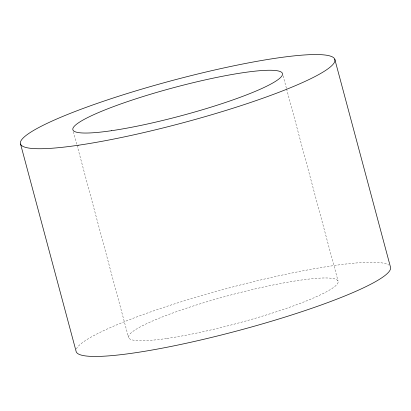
<?xml version="1.0" encoding="UTF-8"?>
<svg xmlns="http://www.w3.org/2000/svg" width="411" height="411" viewBox="0 0 411 411"><rect width="100%" height="100%" fill="white"/><g stroke="black" fill="none" stroke-linecap="round" stroke-linejoin="round"><path stroke-width="0.31" stroke-dasharray="2.06 1.54" d="M283.087 75.871L286.405 88.273M286.575 88.894L338.078 281.103M73.42 131.756L76.914 144.775M77.078 145.396L128.581 337.606M76.389 349.062A162.746 21.804 -15 0 1 226.682 288.563A162.746 21.804 -15 0 1 388.801 265.064M166.984 338.438A108.499 14.539 -15 0 0 336.835 284.571A108.499 14.539 -15 0 0 196.165 305.06A108.499 14.539 -15 0 0 166.984 338.438"/><path stroke-width="0.62" d="M334.795 59.266L390.45 266.98A162.746 21.804 -15 0 1 240.892 329.905A162.746 21.804 -15 0 1 76.205 351.734L20.55 144.02M78.157 145.268A162.746 21.804 -15 0 0 332.931 64.465A162.746 21.804 -15 0 0 121.923 95.198A162.746 21.804 -15 0 0 78.157 145.268M111.33 130.729A108.499 14.539 -15 0 0 281.181 76.857A108.499 14.539 -15 0 0 140.505 97.345A108.499 14.539 -15 0 0 111.33 130.729"/></g></svg>
